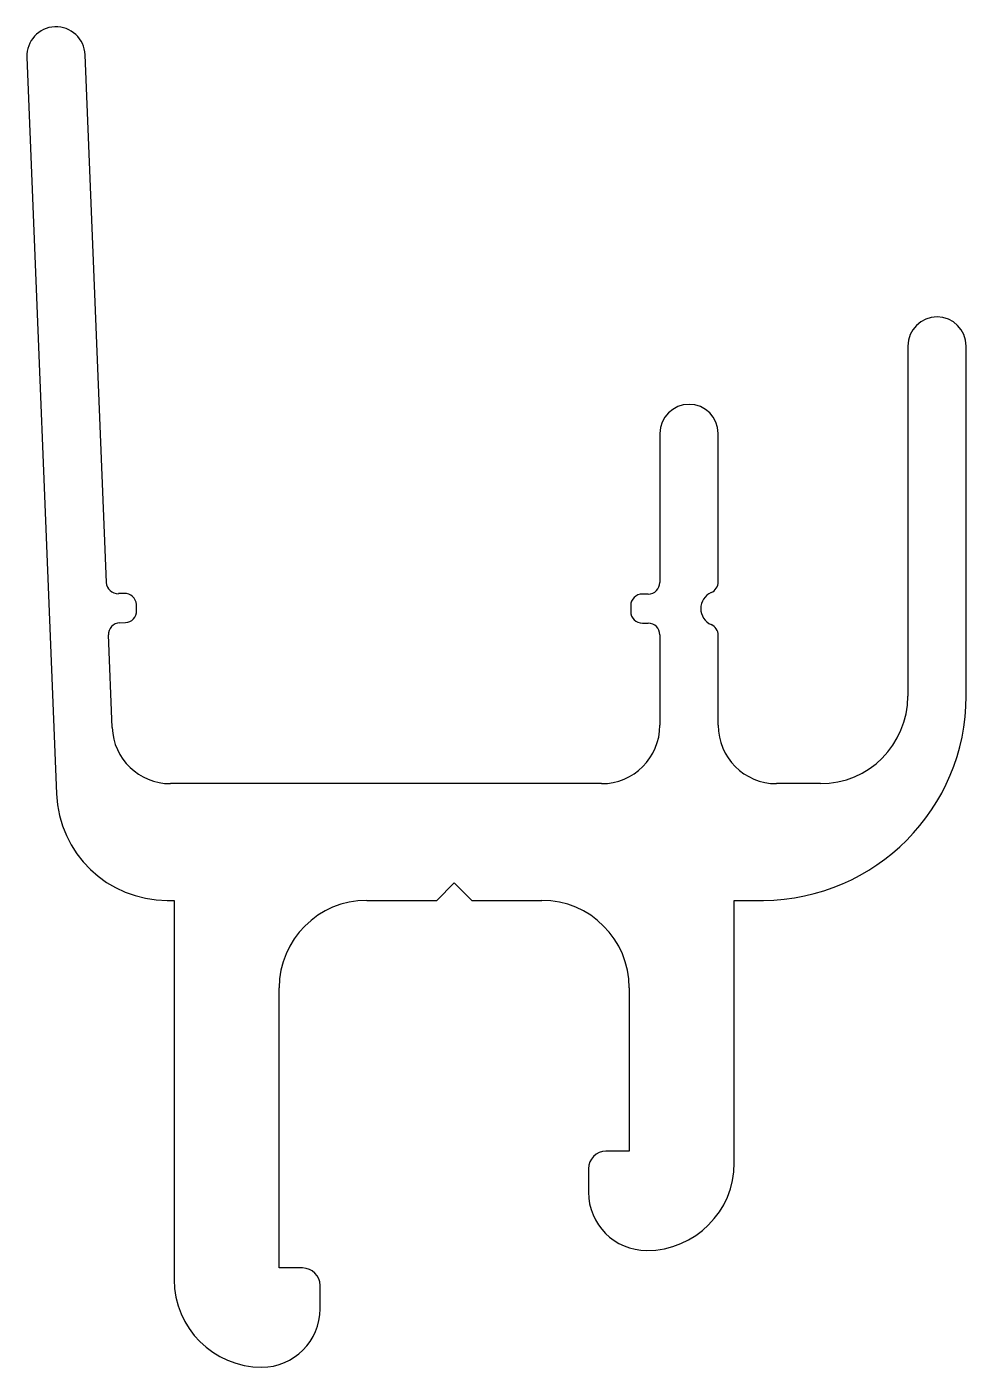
# Model space of a CAD drawing. Extents: x 898.9 to 915, y 470.6 to 493.6.
import ezdxf

# ---------------------------------------------------------------- set-up
doc = ezdxf.new("R2010")
doc.units = 0
doc.layers.get('0').update_dxf_attribs({"linetype": 'CONTINUOUS'})

msp = doc.modelspace()

# ---------------------------------------------------------------- linework, layer by layer
for p, q in [((898.916, 493.046), (899.423, 480.42)), ((900.279, 484.043), (899.915, 493.086)), ((914.017, 488.096), (914.017, 482.096)), ((915.017, 482.096), (915.017, 488.096)), ((909.767, 486.596), (909.767, 484.046)), ((910.767, 484.054), (910.767, 486.596)), ((900.586, 483.856), (900.486, 483.852)), ((909.567, 483.846), (909.467, 483.846)), ((900.798, 483.564), (900.794, 483.664)), ((909.267, 483.646), (909.267, 483.546)), ((900.506, 483.352), (900.606, 483.356)), ((909.467, 483.346), (909.567, 483.346)), ((900.378, 481.556), (900.315, 483.144)), ((909.767, 483.146), (909.767, 481.596)), ((910.767, 481.596), (910.767, 483.138)), ((908.767, 480.596), (901.378, 480.596)), ((912.517, 480.596), (911.767, 480.596)), ((905.942, 478.596), (906.242, 478.896)), ((906.242, 478.896), (906.542, 478.596)), ((901.322, 478.596), (901.442, 478.596)), ((901.442, 478.596), (901.442, 472.096)), ((904.742, 478.596), (905.942, 478.596)), ((906.542, 478.596), (907.742, 478.596)), ((911.042, 474.096), (911.042, 478.596)), ((911.042, 478.596), (911.242, 478.596)), ((911.242, 478.596), (911.542, 478.596)), ((903.242, 472.296), (903.242, 477.096)), ((909.242, 477.096), (909.242, 474.296)), ((909.242, 474.296), (908.842, 474.296)), ((908.542, 473.996), (908.542, 473.596)), ((903.642, 472.296), (903.242, 472.296)), ((903.942, 471.596), (903.942, 471.996))]:
    msp.add_line(p, q)
for centre, radius, start, end in [((899.416, 493.066), 0.5, 2.3, 182.3), ((914.517, 488.096), 0.5, 0, 180), ((910.267, 486.596), 0.5, 0, 180), ((900.478, 484.051), 0.2, 182.3, 272.3), ((909.567, 484.046), 0.2, 270, 360), ((910.567, 484.054), 0.2, 293.5782, 360), ((900.594, 483.656), 0.2, 2.3, 92.3), ((909.467, 483.646), 0.2, 90, 180), ((910.767, 483.596), 0.3, 113.5782, 246.4218), ((900.598, 483.556), 0.2, 272.3, 2.3), ((909.467, 483.546), 0.2, 180, 270), ((900.515, 483.152), 0.2, 92.3, 182.3), ((909.567, 483.146), 0.2, 0, 90), ((910.567, 483.138), 0.2, 0, 66.4218), ((911.517, 482.096), 3.5, 270.4093, 0.0015), ((912.517, 482.096), 1.5, 270, 0), ((901.378, 481.596), 1, 182.3, 270), ((908.767, 481.596), 1, 270, 0), ((911.767, 481.596), 1, 180, 270), ((901.322, 480.496), 1.9, 182.3, 270), ((904.742, 477.096), 1.5, 90, 180), ((907.742, 477.096), 1.5, 0, 90), ((908.842, 473.996), 0.3, 90, 180), ((909.542, 474.096), 1.5, 270, 0), ((909.542, 473.596), 1, 180, 270), ((903.642, 471.996), 0.3, 360, 90), ((902.942, 472.096), 1.5, 180, 270), ((902.942, 471.596), 1, 270, 0)]:
    msp.add_arc(centre, radius, start, end)

doc.saveas('drawing.dxf')
